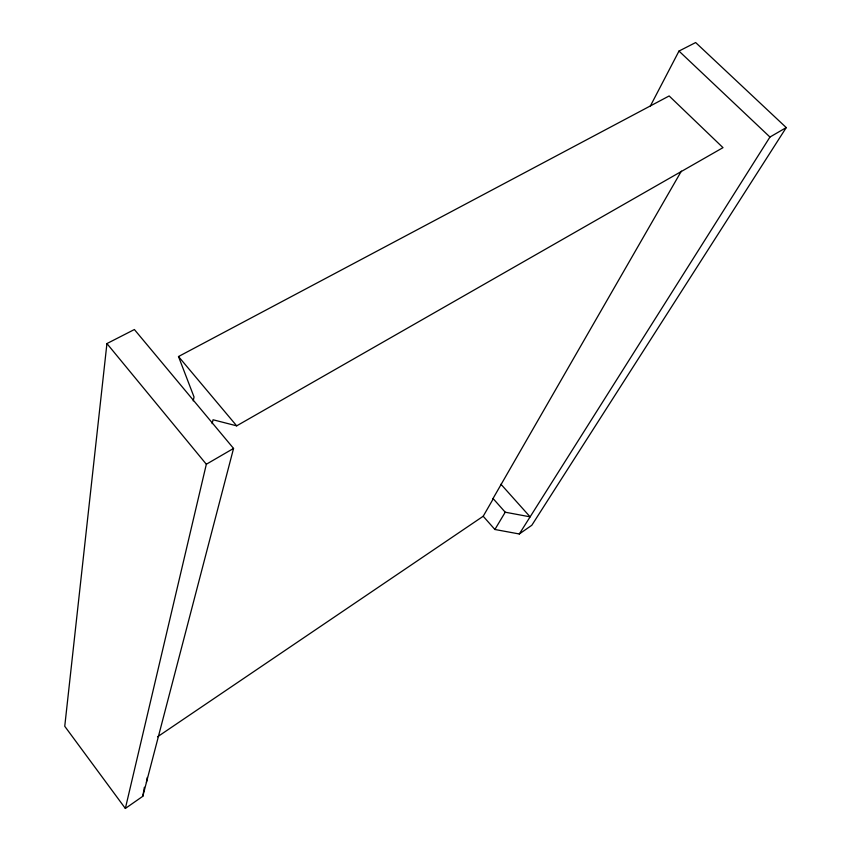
<?xml version="1.0" encoding="UTF-8"?>
<svg xmlns="http://www.w3.org/2000/svg" width="851" height="851" viewBox="0 0 851 851"><rect width="100%" height="100%" fill="white"/><g stroke="black" fill="none" stroke-linecap="round" stroke-linejoin="round"><path stroke-width="1.28" d="M106.928 343.57L64.75 726.275L125.352 808.45L142.798 796.291L233.557 448.434L134.384 329.528L106.928 343.57L206.336 464.242L125.352 808.45M142.798 796.291L144.372 787.26M146.404 782.473L147.276 777.442M193.22 400.874L194.028 396.981L178.497 356.537L669.152 95.961L722.999 147.649L236.684 425.84L213.048 419.766L212.154 423.649M650.132 106.46L678.992 51.071L695.65 42.55L786.25 127.586L531.811 525.269L519.301 533.981L494.888 529.482L483.198 516.249L493.272 498.76L505.228 512.206L530.12 516.844L500.931 484.23M681.343 171.147L492.623 499.197L493.272 498.76M494.888 529.482L505.228 512.206M519.301 533.981L769.953 137.043L786.25 127.586M157.563 736.775L483.198 516.249M206.336 464.242L233.557 448.434M678.992 51.071L769.953 137.043M178.497 356.537L236.684 425.84"/></g></svg>
